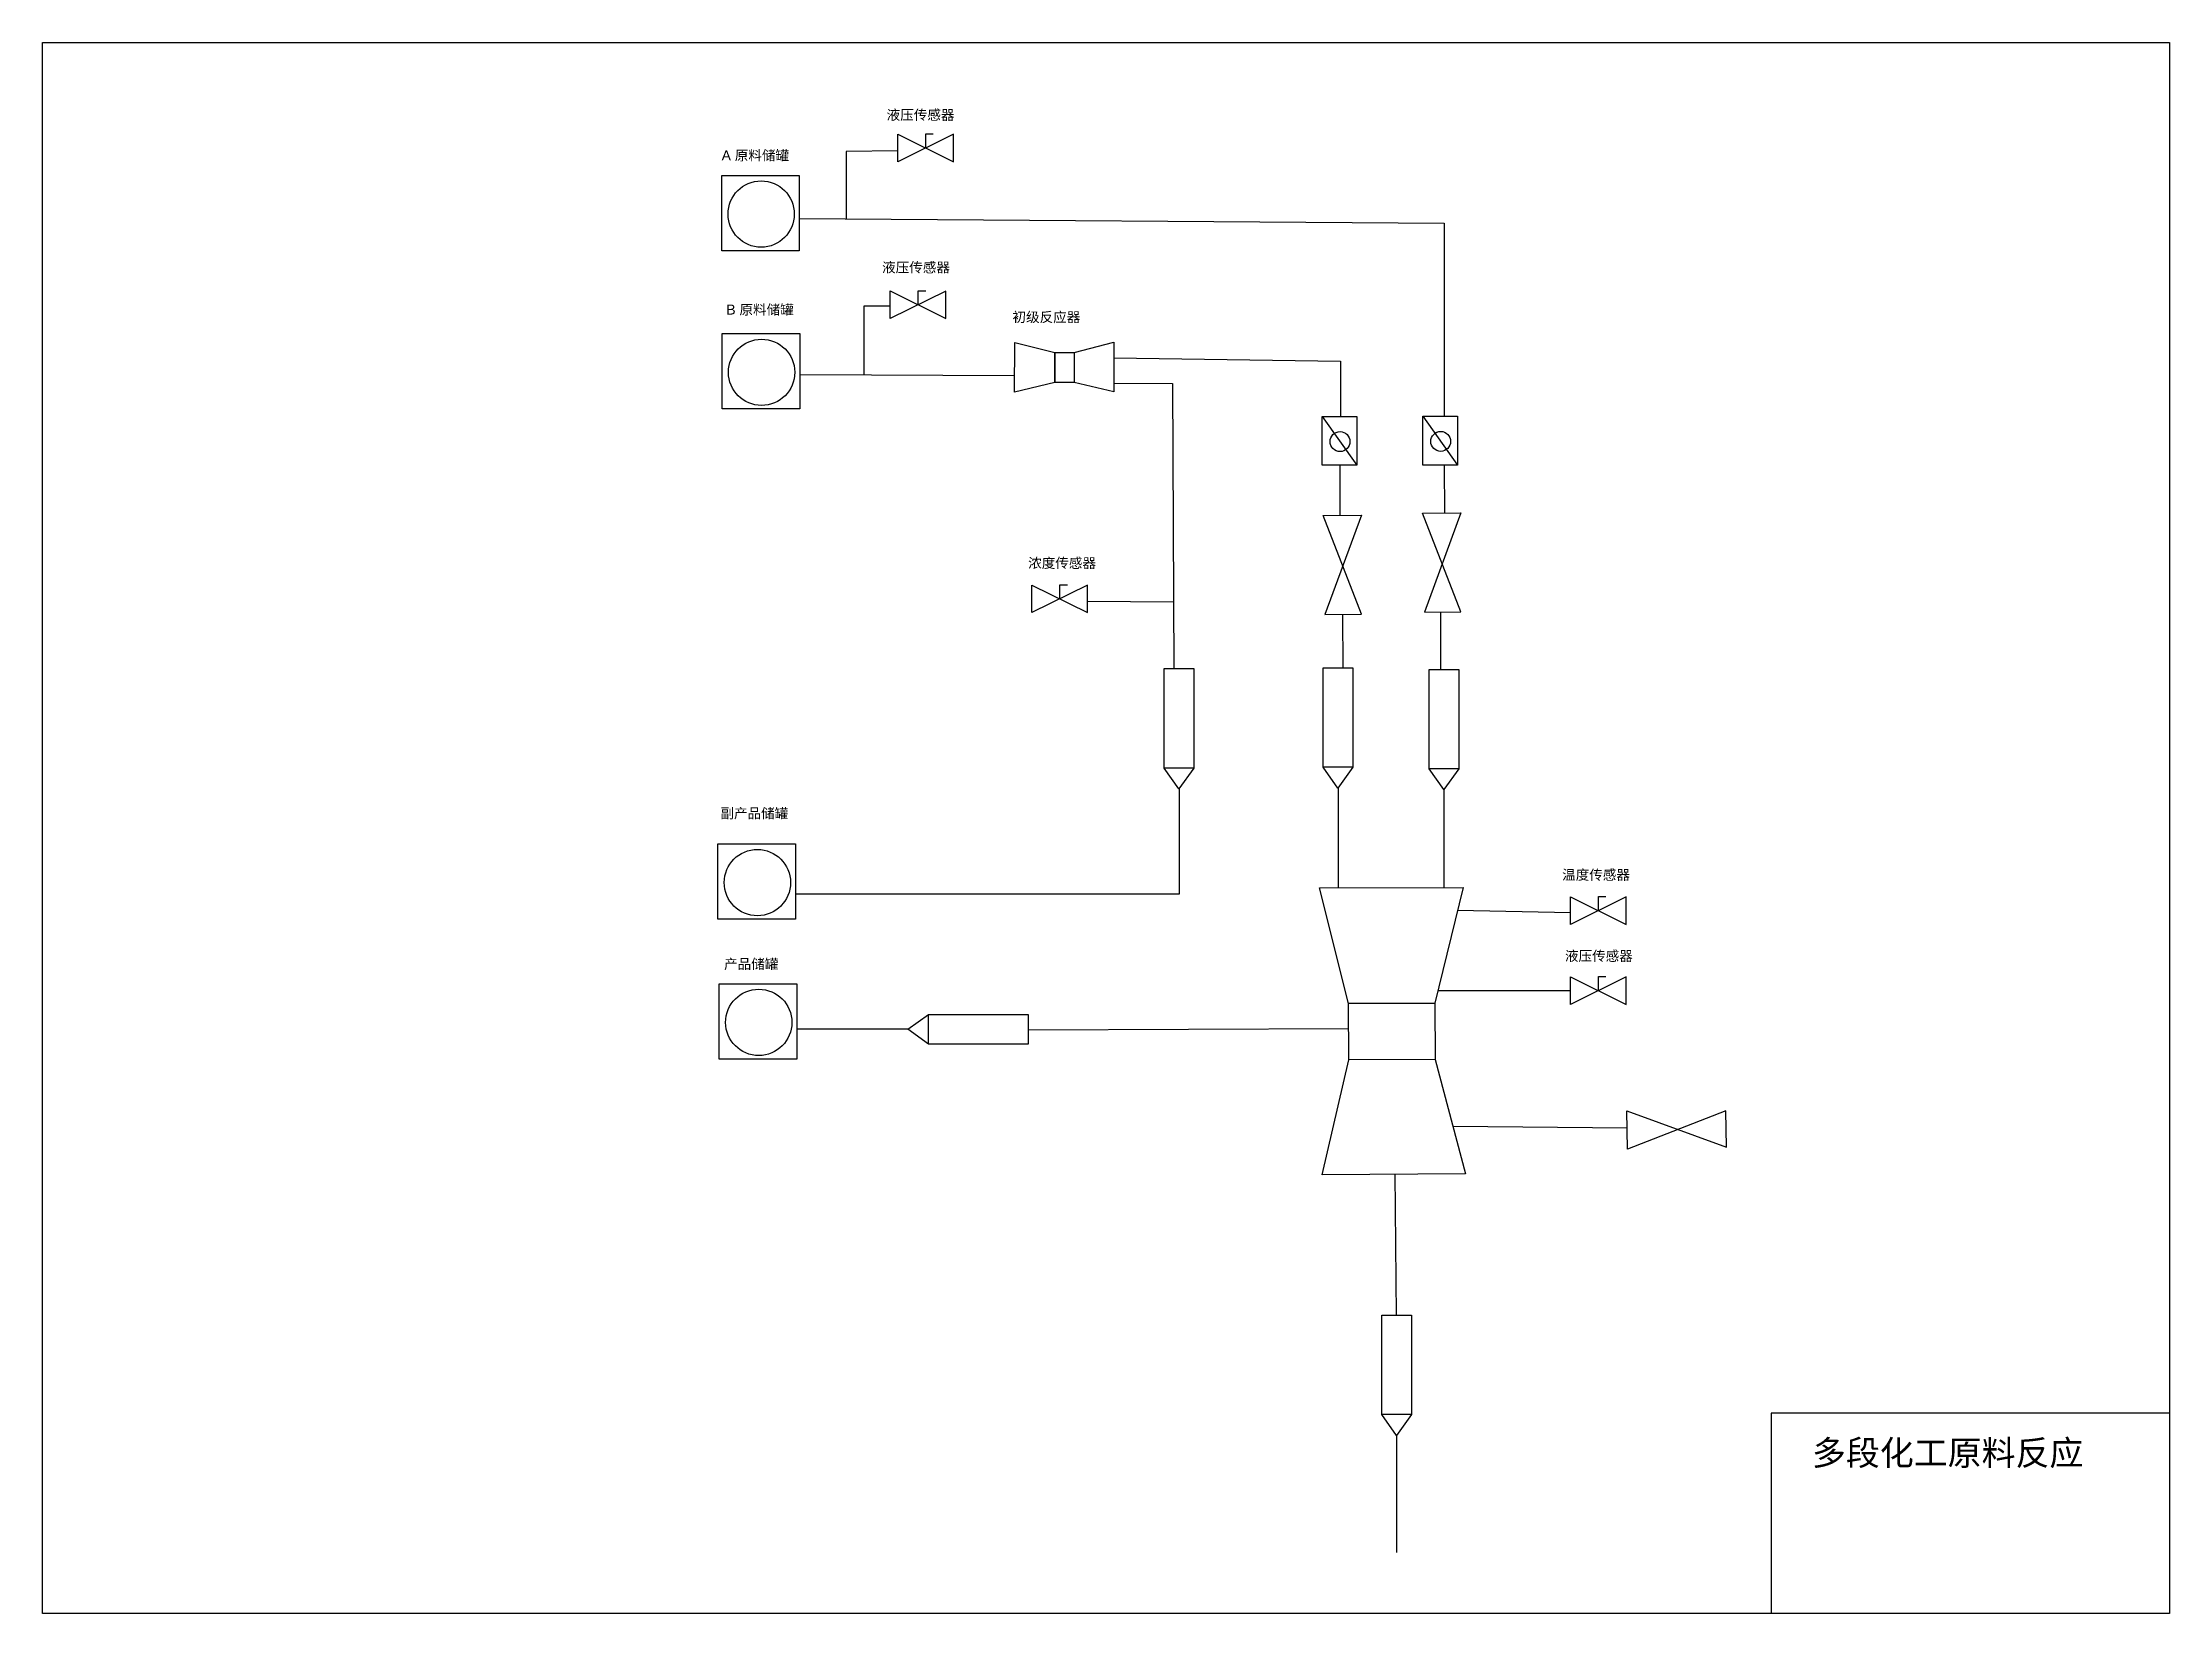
# Model space of a CAD drawing. Header units: millimetres. Extents: x -634 to 1503, y -891 to 688.
import ezdxf

# ---------------------------------------------------------------- set-up
doc = ezdxf.new("R2010")
doc.units = ezdxf.units.MM
doc.styles.get("Standard").update_dxf_attribs({"font": 'Arial.ttf'})

# ---------------------------------------------------------------- blocks, each defined once
blk = doc.blocks.new('储罐')
blk.add_lwpolyline([(-0.5, 75.6), (77.5, 75.6), (77.5, -0.1), (-0.5, -0.1)], close=True)
blk.add_circle((39.2, 36.7), 33.3)
blk = doc.blocks.new('传感器')
at = {"color": 10}
for p, q in [((-0.1, 0.2), (-0.1, 49.9)), ((-0.1, 49.9), (100.1, 0.2)), ((100.1, 49.5), (-0.1, 0.2)), ((50.2, 25), (50.2, 50.1)), ((50.2, 50.1), (63.8, 50.1)), ((100.1, 0.2), (100.1, 49.5))]:
    blk.add_line(p, q, dxfattribs=at)
blk = doc.blocks.new('反应器')
at = {"color": 0}
for p, q in [((0.07, -0.36), (0.29, 49.62)), ((0.29, 49.62), (40.36, 39.49)), ((59.97, 39.49), (99.82, 49.83)), ((99.82, 49.83), (99.82, 0.07)), ((40.36, 39.49), (40.36, 9.55)), ((40.36, 9.55), (0.07, -0.36)), ((99.82, 0.07), (59.97, 9.55))]:
    blk.add_line(p, q, dxfattribs=at)
blk.add_lwpolyline([(40.36, 39.49), (59.97, 39.49), (59.97, 9.55), (40.36, 9.55)], close=True, dxfattribs=at)
blk = doc.blocks.new('控制器')
at = {"color": 0}
blk.add_line((0.3, 49.2), (35, 0.1), dxfattribs=at)
blk.add_lwpolyline([(0.3, 49.2), (35, 49.2), (35, 0.1), (0.3, 0.1)], close=True, dxfattribs=at)
blk.add_circle((18.1, 23.9), 10, dxfattribs=at)
blk = doc.blocks.new('控制阀')
at = {"color": 0}
for p, q in [((100, 29.8), (120.9, 14.7)), ((120.9, 14.7), (100, -0.1))]:
    blk.add_line(p, q, dxfattribs=at)
blk.add_lwpolyline([(0.1, 29.8), (100, 29.8), (100, -0.1), (0.1, -0.1)], close=True, dxfattribs=at)
blk = doc.blocks.new('输送泵')
for p, q in [((-0.1, 0), (-0.1, 38.5)), ((-0.1, 38.5), (99.4, 0.6)), ((99.4, 37.2), (-0.1, 0)), ((99.4, 0.6), (99.4, 37.2))]:
    blk.add_line(p, q)

msp = doc.modelspace()

# ---------------------------------------------------------------- linework, layer by layer
at = {"color": 0}
for p, q in [((225.2, 579.1), (173.4, 578.5)), ((173.4, 578.5), (173.4, 510.9)), ((126.3, 511.2), (774.3, 506.6)), ((774.3, 506.6), (774.3, 312.5)), ((217.6, 423), (191.3, 423)), ((191.3, 423), (191.3, 354.2)), ((442.4, 371), (670.3, 367.8)), ((670.3, 367.8), (670.3, 312.2)), ((126.8, 354.5), (342.7, 353.4)), ((442.4, 345.8), (501.5, 345.5)), ((501.5, 345.5), (502.8, 58.9)), ((669.6, 263.1), (669.6, 212.8)), ((774.3, 263.4), (774.6, 215)), ((416, 126.6), (502.5, 125.9)), ((672.1, 113.1), (672.7, 59.7)), ((770.6, 115.6), (770.6, 58.2)), ((507.9, -62), (507.9, -167.9)), ((667.7, -61.2), (667.7, -161.3)), ((774.1, -62.7), (774, -161.1)), ((507.9, -167.9), (122.5, -167.9)), ((901.2, -186.5), (787.9, -184.1)), ((768.1, -264.5), (901.2, -264.6)), ((235.3, -303.5), (124, -303.5)), ((678.5, -303.1), (356.2, -304.4)), ((958.6, -402.8), (783.2, -401.2)), ((724.9, -448.9), (726.2, -590.7)), ((1503.3, -689.4), (1103, -689.4)), ((1103, -689.4), (1103, -890.5)), ((726.6, -711.6), (726.6, -829.2))]:
    msp.add_line(p, q, dxfattribs=at)
msp.add_lwpolyline([(-634.2, 688), (1503.3, 688), (1503.3, -890.5), (-634.2, -890.5)], close=True, dxfattribs=at)

# ---------------------------------------------------------------- block references
at = {"color": 0, "xscale": 0.5589044715247469, "yscale": 0.5589044715247469, "zscale": 0.5589044715247469}
for p in [(225.3, 568.1), (217.7, 410.6), (360.1, 115), (901.3, -198.2), (901.3, -278.6)]:
    msp.add_blockref('传感器', p, dxfattribs=at)
at = {"color": 0}
for name, p in [('储罐', (48.8, 478.9)), ('储罐', (49.2, 319.9)), ('反应器', (342.6, 336.9)), ('控制器', (651.6, 263.1)), ('控制器', (752.8, 263.3)), ('储罐', (45, -192.8)), ('储罐', (46.4, -333.3))]:
    msp.add_blockref(name, p, dxfattribs=at)
for name, p, rotation in [('输送泵', (752.7, 215), 270.6822799888739), ('输送泵', (652.8, 212.5), 270.6822799888739), ('控制阀', (493.1, 59), 270), ('控制阀', (652.9, 59.7), 270), ('控制阀', (759.4, 58.2), 270), ('控制阀', (356.3, -288.8), 180), ('输送泵', (958.6, -423.9), 0.6822799888738877), ('控制阀', (711.8, -590.7), 270)]:
    msp.add_blockref(name, p, dxfattribs=dict(at, rotation=rotation))
at = {"color": 0, "xscale": 2.891658170862453, "yscale": 2.891658170862453, "zscale": 2.891658170862453, "rotation": 270.338591934984}
msp.add_blockref('反应器', (650, -161.1), dxfattribs=at)

# ---------------------------------------------------------------- texts
at = {"color": 0}
for s, height, p in [('液压传感器', 10, (214.1, 610.3)), ('A 原料储罐', 10, (48.3, 569.6)), ('液压传感器', 10, (209.5, 457)), ('B 原料储罐', 10, (53, 414.6)), ('初级反应器', 10, (340.5, 407.1)), ('浓度传感器', 10, (356.3, 160)), ('副产品储罐', 10, (47, -91.5)), ('温度传感器', 10, (892.9, -153.3)), ('产品储罐', 10, (50.7, -242.9)), ('液压传感器', 10, (895.8, -234.8)), ('多段化工原料反应', 25, (1144, -741.6))]:
    msp.add_text(s, height=height, dxfattribs=at).set_placement(p)

doc.saveas('drawing.dxf')
